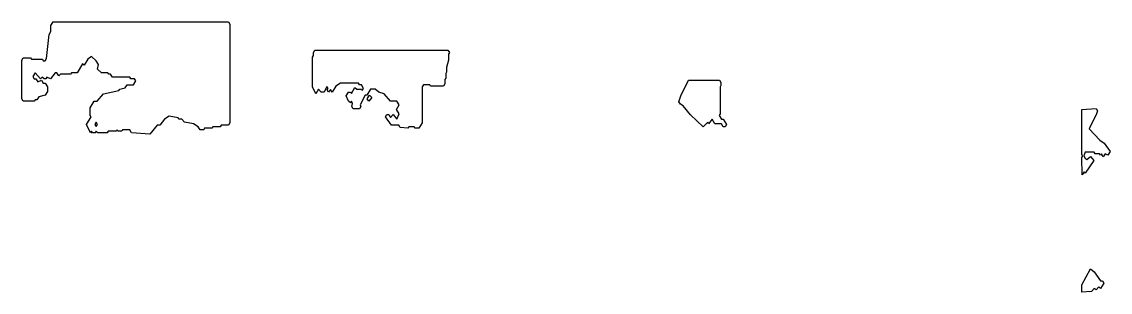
# Model space of a CAD drawing. Header units: millimetres. Extents: x 0 to 1990, y 0 to 494.
import ezdxf

# ---------------------------------------------------------------- set-up
doc = ezdxf.new("R2010")
doc.units = ezdxf.units.MM
doc.layers.add('Y', color=7, linetype='Continuous')

msp = doc.modelspace()

# ---------------------------------------------------------------- linework, layer by layer
at = {"layer": 'Y'}
for points in [[(197.5, 297.1), (184.3, 297.1), (182.7, 294.4), (175.9, 294.4), (174.3, 297), (172.7, 294.4), (157.7, 294.4), (156, 291.6), (139.2, 291.6), (136, 294.3), (134.3, 291.6), (129.2, 291.6), (127.6, 294.3), (125.9, 291.5), (118.3, 306.8), (126.6, 320.5), (125, 323.2), (125, 336.9), (132.5, 349.3), (137.6, 349.3), (149.2, 363), (177.5, 368.5), (179.2, 371.2), (189.2, 373.9), (192.5, 379.4), (204.2, 379.4), (208.3, 386.2), (205.9, 390.2), (199.2, 390.2), (197.5, 392.9), (165.9, 392.9), (162.5, 398.4), (159.2, 398.4), (157.5, 401.1), (145.9, 401.1), (138.3, 408), (140, 416.3), (135.9, 423.1), (127.6, 431.2), (121, 425.8), (114.3, 414.8), (111, 417.5), (101, 401.1), (91, 401.1), (89.3, 398.4), (71, 398.4), (67.6, 395.6), (64.2, 401.1), (61, 401.1), (52.6, 390.2), (46, 392.9), (44.3, 390.2), (40.9, 390.2), (37.6, 392.9), (34.3, 390.1), (24.3, 401.1), (20.2, 394.4), (22.7, 390.4), (26, 390.4), (29.3, 384.9), (36, 387.7), (39.3, 382.2), (42.7, 382.2), (46.9, 375.3), (46.9, 367), (42.7, 360.1), (31, 357.3), (27.7, 351.9), (24.3, 351.9), (22.7, 349.1), (2.5, 349.1), (0, 353.3), (0, 424.5), (2.5, 428.7), (16, 428.7), (17.7, 426), (37.7, 426), (39.3, 423.2), (42.5, 423.2), (45, 427.3), (50, 471.1), (53.3, 476.6), (53.3, 487.5), (57.5, 494.4), (377.7, 494.4), (380.2, 490.3), (380.2, 309.5), (377.7, 305.3), (364.3, 305.3), (362.7, 302.6), (349.3, 302.6), (347.7, 299.8), (334.3, 299.8), (332.7, 297.1), (325.9, 297.1), (322.5, 302.6), (314.2, 308), (297.5, 310.8), (292.6, 316.3), (287.5, 316.3), (285.9, 319), (269.3, 321.7), (261, 316.3), (252.6, 305.3), (247.6, 305.3), (234.3, 288.9), (200.9, 291.6), (197.5, 297.1)], [(689.2, 305.3), (675.9, 305.3), (665, 320.5), (667.5, 324.7), (671, 324.7), (674.3, 319.3), (679.3, 324.7), (685.9, 316.5), (690, 325.9), (685, 334.2), (690, 342.4), (685.9, 349.1), (674.2, 349.1), (662.5, 362.8), (652.6, 365.6), (645.9, 371), (637.7, 371), (631, 360.1), (627.7, 360.1), (618.5, 342.4), (620.2, 339.6), (617.7, 335.4), (605.9, 335.4), (603.3, 339.6), (605, 345.1), (602.6, 349), (601, 346.3), (597.5, 349.2), (593.3, 358.8), (597.5, 365.7), (601, 365.7), (602.6, 363.1), (609.2, 374), (612.6, 371.2), (621, 371.2), (622.6, 368.6), (625, 372.5), (620.9, 379.2), (617.5, 379.2), (615.9, 382), (582.6, 382), (574.3, 376.5), (567.6, 365.5), (564.3, 370.9), (560.9, 365.5), (558.3, 369.8), (560, 372.5), (557.6, 376.4), (552.7, 365.5), (547.6, 365.5), (542.6, 371), (537.6, 362.7), (531.7, 375.2), (531.7, 430), (533.3, 432.8), (533.3, 438.2), (535.9, 442.4), (779.3, 442.4), (781.9, 438.2), (780.2, 435.4), (780.2, 424.5), (776.9, 410.8), (776.9, 402.6), (775.2, 399.8), (775.2, 391.6), (773.5, 388.9), (773.5, 380.7), (771, 376.5), (747.5, 376.5), (745.9, 379.2), (734.3, 379.2), (731.9, 375.2), (731.9, 309.5), (726, 299.8), (719.2, 299.8), (717.5, 302.6), (707.7, 302.6), (706, 299.8), (691.7, 301.2), (689.2, 305.3)], [(1222.5, 324.5), (1209.2, 340.9), (1204.2, 343.7), (1201.7, 347.8), (1205, 358.8), (1219.2, 387.6), (1276, 387.6), (1278.5, 383.5), (1278.5, 377.9), (1276.9, 375.2), (1276.9, 325.9), (1275.2, 323.2), (1279.3, 316.5), (1282.7, 316.5), (1288.6, 306.8), (1286, 302.6), (1282.5, 302.6), (1279.2, 308), (1267.5, 308), (1262.6, 316.2), (1255.9, 308), (1254.2, 310.7), (1245.9, 302.5), (1222.5, 324.5)], [(635.9, 360.3), (640.2, 356.1), (634.3, 349), (631.6, 353.3), (635.9, 360.3)], [(1938.3, 246.6), (1940, 249.3), (1938.3, 252), (1938.3, 334.3), (1964.3, 335.6), (1966.9, 331.4), (1965.2, 325.9), (1951.9, 298.6), (1971, 278.1), (1979.3, 272.6), (1990.2, 257.5), (1986, 250.5), (1981, 253.2), (1977.6, 247.7), (1974.3, 253.2), (1972.6, 250.5), (1970.9, 253.3), (1962.5, 253.3), (1960.9, 256), (1944.3, 256), (1941.9, 249.3), (1944.3, 245.2), (1947.6, 242.6), (1954.3, 248), (1960.2, 241.1), (1944.3, 217.6), (1942.6, 220.3), (1939.2, 214.7), (1938.3, 246.6)], [(138.3, 306.8), (135.9, 310.7), (133.6, 306.8), (135.9, 302.9), (138.3, 306.8)], [(1938.3, 0), (1938.3, 13.8), (1954.2, 42.7), (1961, 37.1), (1972.7, 20.7), (1976, 20.7), (1978.6, 16.5), (1972.6, 6.8), (1969.3, 9.6), (1964.3, 4.1), (1960.9, 6.8), (1956, 1.4), (1938.3, 0)]]:
    msp.add_lwpolyline(points, close=True, dxfattribs=at)

doc.saveas('drawing.dxf')
